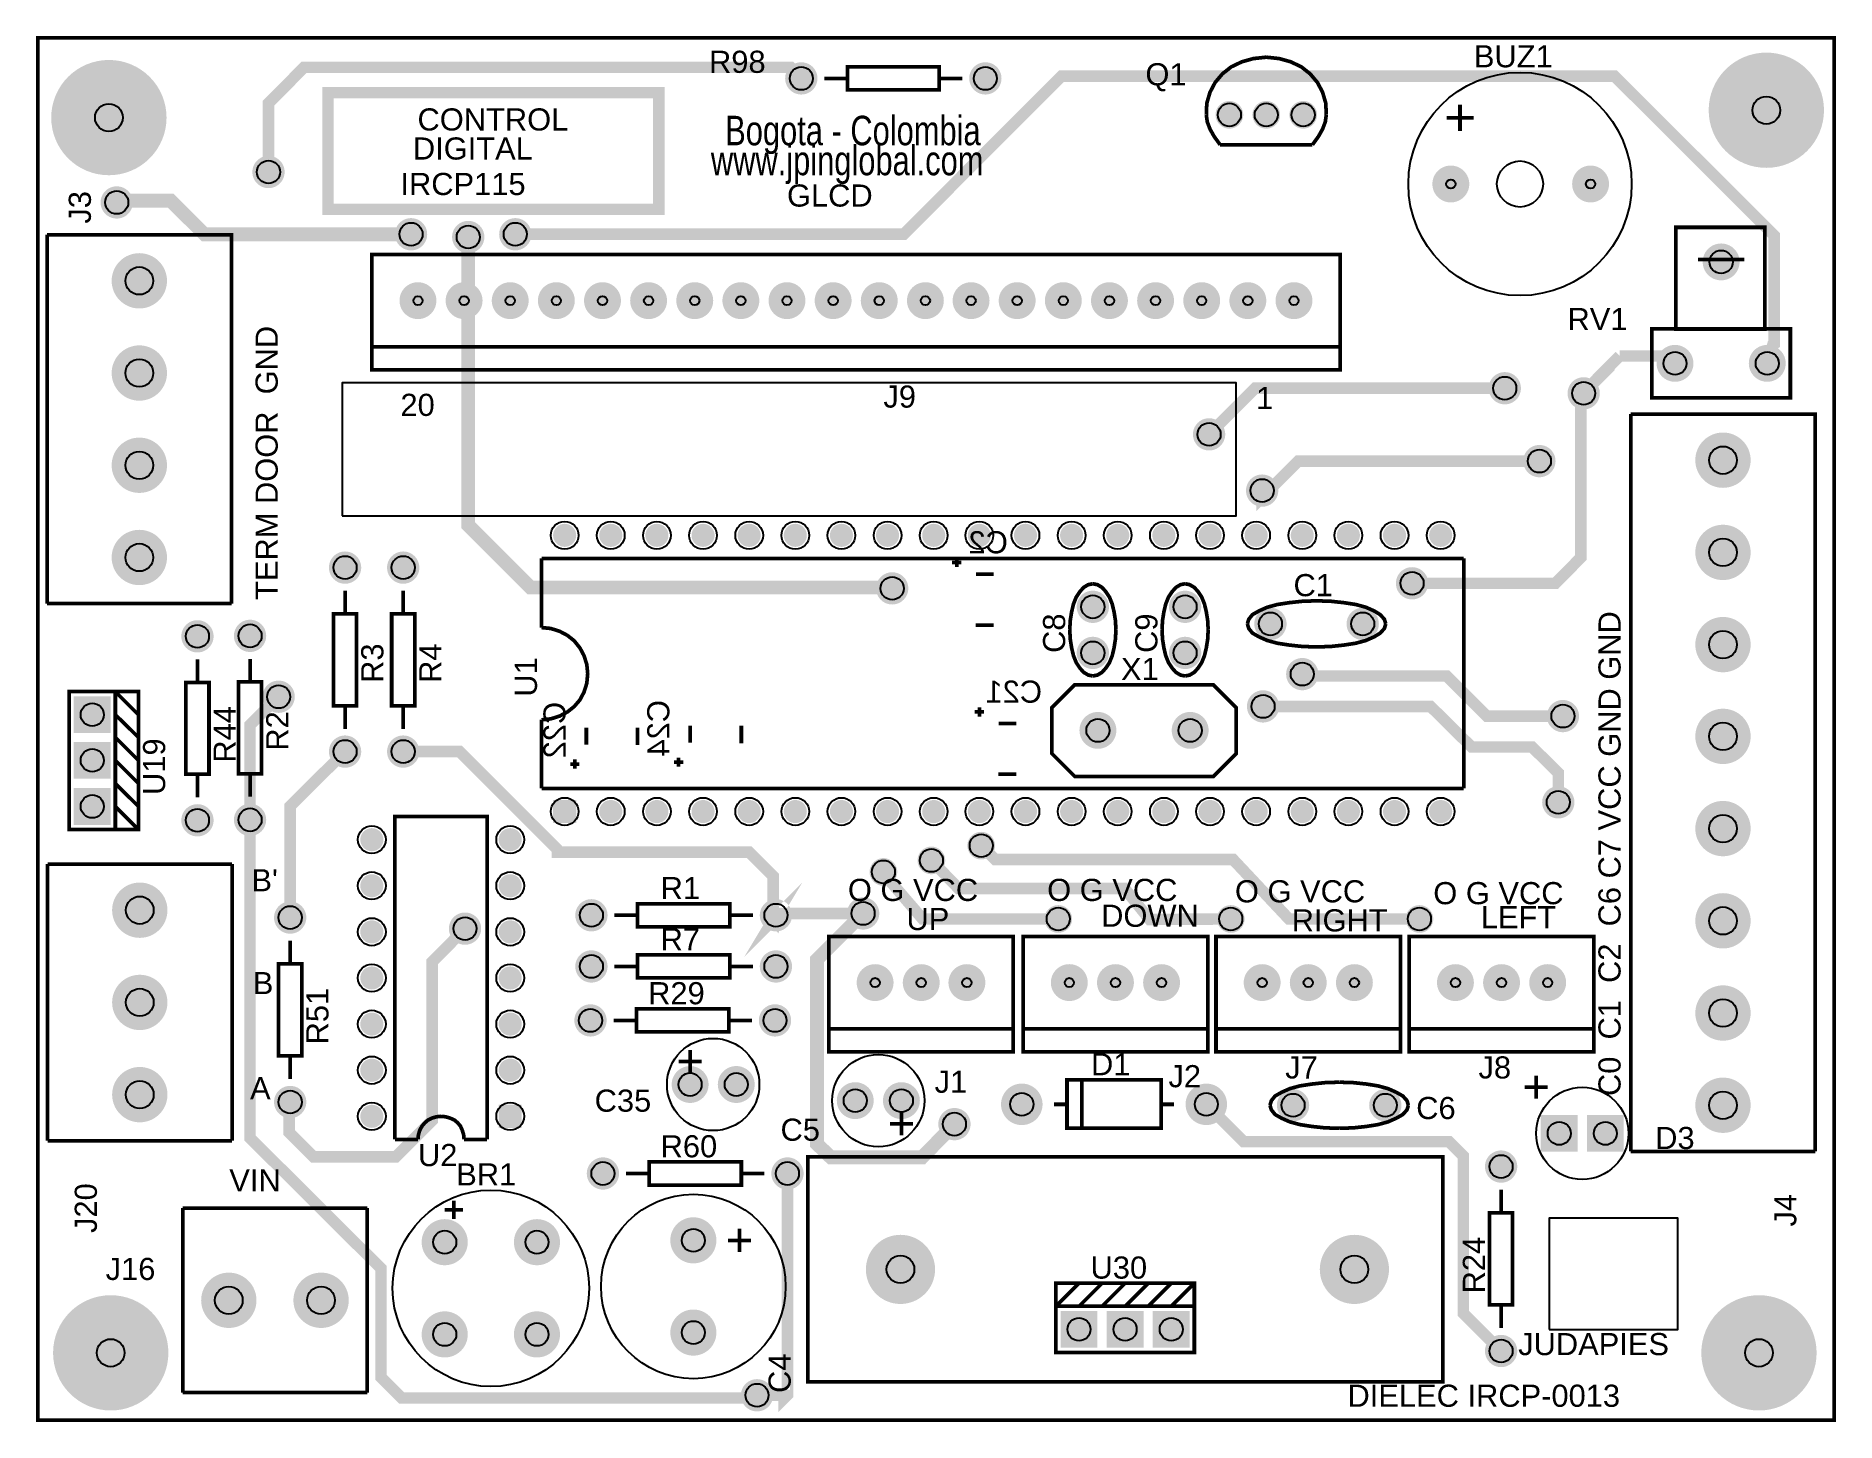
# Model space of a CAD drawing. Extents: x -1.95 to 1.95, y -1.5 to 1.5.
import ezdxf

# ---------------------------------------------------------------- set-up
doc = ezdxf.new("R2010")
doc.units = 0
doc.layers.get('0').update_dxf_attribs({"linetype": 'CONTINUOUS'})

# ---------------------------------------------------------------- blocks, each defined once
blk = doc.blocks.new('EPAD')
at = {"const_width": 0.5}
blk.add_lwpolyline([(-0.25, 0, 1), (0.25, 0, 1)], format="xyb", close=True, dxfattribs=at)
blk = doc.blocks.new('RPAD')
blk.add_trace([(-0.5, -0.5), (-0.5, 0.5), (0.5, -0.5), (0.5, 0.5)])

msp = doc.modelspace()

# ---------------------------------------------------------------- linework, layer by layer
for points, const_width in [([(-1.947, -1.499), (1.947, -1.499), (1.947, 1.499), (-1.947, 1.499), (-1.947, -1.499)], 0.008), ([(-1.447, 1.208), (-1.447, 1.357), (-1.37, 1.435), (-0.315, 1.435), (-0.292, 1.411)], 0.025), ([(0.586, 1.332), (0.587, 1.357), (0.594, 1.381), (0.605, 1.402), (0.621, 1.421), (0.64, 1.436), (0.663, 1.447), (0.688, 1.454), (0.716, 1.457)], 0.008), ([(0.846, 1.332), (0.845, 1.357), (0.838, 1.381), (0.827, 1.402), (0.811, 1.421), (0.792, 1.436), (0.769, 1.447), (0.744, 1.454), (0.716, 1.457)], 0.008), ([(-0.912, 1.073), (-0.07, 1.073), (0.272, 1.416), (1.471, 1.416), (1.817, 1.07), (1.817, 0.835), (1.814, 0.833), (1.802, 0.793)], 0.025), ([(-0.242, 1.411), (-0.192, 1.411)], 0.008), ([(-0.192, 1.386), (0.007, 1.386), (0.007, 1.436), (-0.192, 1.436), (-0.192, 1.386)], 0.008), ([(0.007, 1.411), (0.057, 1.411)], 0.008), ([(-1.318, 1.127), (-0.601, 1.127), (-0.601, 1.38), (-1.318, 1.38), (-1.318, 1.127)], 0.025), ([(0.586, 1.332), (0.588, 1.317), (0.594, 1.301), (0.603, 1.285), (0.616, 1.267)], 0.008), ([(0.846, 1.332), (0.844, 1.317), (0.838, 1.301), (0.829, 1.285), (0.816, 1.267)], 0.008), ([(0.616, 1.267), (0.816, 1.267)], 0.008), ([(-1.138, 1.073), (-1.586, 1.073), (-1.659, 1.146), (-1.771, 1.146), (-1.776, 1.142)], 0.03), ([(-1.927, 1.072), (-1.527, 1.072), (-1.527, 0.272)], 0.008), ([(-1.927, 0.272), (-1.927, 1.072)], 0.008), ([(-1.014, 1.067), (-1.014, 0.442), (-0.879, 0.307), (-0.097, 0.307), (-0.095, 0.305)], 0.03), ([(1.604, 0.867), (1.797, 0.867), (1.797, 1.088), (1.604, 1.088), (1.604, 0.867)], 0.008), ([(-1.223, 0.779), (0.876, 0.779), (0.876, 1.029), (-1.223, 1.029), (-1.223, 0.779)], 0.008), ([(1.652, 1.018), (1.752, 1.018)], 0.008), ([(1.552, 0.718), (1.852, 0.718), (1.852, 0.868), (1.552, 0.868), (1.552, 0.718)], 0.008), ([(0.876, 0.829), (-1.223, 0.829)], 0.008), ([(1.032, 0.316), (1.343, 0.316), (1.398, 0.372), (1.398, 0.724), (1.459, 0.786), (1.482, 0.809)], 0.025), ([(1.482, 0.809), (1.604, 0.809), (1.613, 0.8), (1.602, 0.793)], 0.025), ([(1.404, 0.728), (1.459, 0.784), (1.459, 0.786), (1.459, 0.786)], 0.025), ([(1.233, 0.739), (0.692, 0.739), (0.592, 0.639)], 0.025), ([(1.506, 0.683), (1.906, 0.683), (1.906, -0.916)], 0.008), ([(1.506, -0.916), (1.506, 0.683)], 0.008), ([(1.308, 0.581), (0.785, 0.581), (0.707, 0.503), (0.707, 0.517)], 0.025), ([(-0.855, 0.22), (-0.855, 0.37)], 0.008), ([(-0.855, 0.37), (1.144, 0.37)], 0.008), ([(0.055, 0.361), (0.035, 0.361)], 0.008), ([(0.045, 0.351), (0.045, 0.371)], 0.008), ([(1.144, 0.37), (1.144, -0.129)], 0.008), ([(0.125, 0.336), (0.087, 0.336)], 0.008), ([(0.34, 0.315), (0.33, 0.313), (0.32, 0.307), (0.312, 0.298), (0.304, 0.286), (0.298, 0.271), (0.294, 0.254), (0.291, 0.235), (0.29, 0.215)], 0.008), ([(0.34, 0.315), (0.35, 0.313), (0.36, 0.307), (0.368, 0.298), (0.376, 0.286), (0.382, 0.271), (0.386, 0.254), (0.389, 0.235), (0.39, 0.215)], 0.008), ([(0.54, 0.315), (0.53, 0.313), (0.52, 0.307), (0.512, 0.298), (0.504, 0.286), (0.498, 0.271), (0.494, 0.254), (0.491, 0.235), (0.49, 0.215)], 0.008), ([(0.54, 0.315), (0.55, 0.313), (0.56, 0.307), (0.568, 0.298), (0.576, 0.286), (0.582, 0.271), (0.586, 0.254), (0.589, 0.235), (0.59, 0.215)], 0.008), ([(-1.927, 0.272), (-1.527, 0.272)], 0.008), ([(-1.281, 0.3), (-1.281, 0.25)], 0.008), ([(-1.155, 0.3), (-1.155, 0.25)], 0.008), ([(0.675, 0.228), (0.678, 0.238), (0.686, 0.248), (0.7, 0.256), (0.718, 0.264), (0.74, 0.27), (0.766, 0.274), (0.794, 0.277), (0.825, 0.278)], 0.008), ([(0.975, 0.228), (0.972, 0.238), (0.963, 0.248), (0.95, 0.256), (0.932, 0.264), (0.91, 0.27), (0.884, 0.274), (0.856, 0.277), (0.825, 0.278)], 0.008), ([(-1.306, 0.05), (-1.256, 0.05), (-1.256, 0.25), (-1.306, 0.25), (-1.306, 0.05)], 0.008), ([(-1.18, 0.05), (-1.13, 0.05), (-1.13, 0.25), (-1.18, 0.25), (-1.18, 0.05)], 0.008), ([(-0.755, 0.12), (-0.757, 0.14), (-0.763, 0.159), (-0.772, 0.176), (-0.784, 0.191), (-0.799, 0.203), (-0.816, 0.212), (-0.835, 0.218), (-0.855, 0.22)], 0.008), ([(0.125, 0.225), (0.086, 0.225)], 0.008), ([(0.34, 0.115), (0.33, 0.117), (0.32, 0.123), (0.312, 0.132), (0.304, 0.144), (0.298, 0.159), (0.294, 0.176), (0.291, 0.195), (0.29, 0.215)], 0.008), ([(0.34, 0.115), (0.35, 0.117), (0.36, 0.123), (0.368, 0.132), (0.376, 0.144), (0.382, 0.159), (0.386, 0.176), (0.389, 0.195), (0.39, 0.215)], 0.008), ([(0.54, 0.115), (0.53, 0.117), (0.52, 0.123), (0.512, 0.132), (0.504, 0.144), (0.498, 0.159), (0.494, 0.176), (0.491, 0.195), (0.49, 0.215)], 0.008), ([(0.54, 0.115), (0.55, 0.117), (0.56, 0.123), (0.568, 0.132), (0.576, 0.144), (0.582, 0.159), (0.586, 0.176), (0.589, 0.195), (0.59, 0.215)], 0.008), ([(0.675, 0.228), (0.678, 0.218), (0.686, 0.208), (0.7, 0.2), (0.718, 0.192), (0.74, 0.186), (0.766, 0.182), (0.794, 0.179), (0.825, 0.178)], 0.008), ([(0.975, 0.228), (0.972, 0.218), (0.963, 0.208), (0.95, 0.2), (0.932, 0.192), (0.91, 0.186), (0.884, 0.182), (0.856, 0.179), (0.825, 0.178)], 0.008), ([(-1.601, 0.151), (-1.601, 0.101)], 0.008), ([(-1.487, 0.152), (-1.487, 0.102)], 0.008), ([(-0.755, 0.12), (-0.757, 0.099), (-0.763, 0.08), (-0.772, 0.063), (-0.784, 0.049), (-0.799, 0.037), (-0.816, 0.028), (-0.835, 0.022), (-0.855, 0.02)], 0.008), ([(1.359, 0.028), (1.194, 0.028), (1.107, 0.115), (0.799, 0.115), (0.794, 0.119)], 0.025), ([(-1.879, -0.218), (-1.779, -0.218), (-1.779, 0.081), (-1.879, 0.081), (-1.879, -0.218)], 0.008), ([(-1.779, 0.081), (-1.729, 0.081), (-1.729, -0.218), (-1.779, -0.218)], 0.008), ([(-1.779, 0.081), (-1.729, 0.031)], 0.008), ([(-1.626, -0.098), (-1.576, -0.098), (-1.576, 0.101), (-1.626, 0.101), (-1.626, -0.098)], 0.008), ([(-1.512, -0.097), (-1.462, -0.097), (-1.462, 0.102), (-1.512, 0.102), (-1.512, -0.097)], 0.008), ([(-1.487, -0.197), (-1.487, 0.009), (-1.425, 0.07)], 0.025), ([(0.301, 0.096), (0.601, 0.096), (0.651, 0.046), (0.651, -0.053), (0.601, -0.103), (0.301, -0.103), (0.251, -0.053), (0.251, 0.046), (0.301, 0.096)], 0.008), ([(-1.281, 0.05), (-1.281, 0)], 0.008), ([(-1.155, 0.05), (-1.155, 0)], 0.008), ([(0.104, 0.037), (0.084, 0.037)], 0.008), ([(0.094, 0.027), (0.094, 0.047)], 0.008), ([(1.349, -0.159), (1.349, -0.095), (1.292, -0.039), (1.161, -0.039), (1.072, 0.049), (0.709, 0.049)], 0.025), ([(-1.779, 0.031), (-1.729, -0.018)], 0.008), ([(-0.855, -0.129), (-0.855, 0.02)], 0.008), ([(-0.758, 0.003), (-0.758, -0.034)], 0.008), ([(-0.647, 0.003), (-0.647, -0.035)], 0.008), ([(-0.533, 0.007), (-0.533, -0.03)], 0.008), ([(-0.422, 0.007), (-0.422, -0.031)], 0.008), ([(0.174, 0.012), (0.136, 0.012)], 0.008), ([(-1.779, -0.018), (-1.729, -0.068)], 0.008), ([(-1.4, -0.409), (-1.4, -0.167), (-1.281, -0.049)], 0.025), ([(-1.155, -0.049), (-1.033, -0.049), (-0.821, -0.261), (-0.821, -0.267), (-0.405, -0.267), (-0.353, -0.319), (-0.353, -0.414), (-0.349, -0.418), (-0.347, -0.408), (-0.347, -0.404)], 0.025), ([(-1.779, -0.068), (-1.729, -0.118)], 0.008), ([(-0.773, -0.076), (-0.793, -0.076)], 0.008), ([(-0.783, -0.066), (-0.783, -0.086)], 0.008), ([(-0.548, -0.072), (-0.568, -0.072)], 0.008), ([(-0.558, -0.062), (-0.558, -0.082)], 0.008), ([(-1.779, -0.118), (-1.729, -0.168)], 0.008), ([(-1.601, -0.098), (-1.601, -0.148)], 0.008), ([(-1.487, -0.097), (-1.487, -0.147)], 0.008), ([(0.174, -0.098), (0.135, -0.098)], 0.008), ([(-0.855, -0.129), (1.144, -0.129)], 0.008), ([(-1.779, -0.168), (-1.729, -0.218)], 0.008), ([(-1.487, -0.197), (-1.487, -0.887), (-1.203, -1.17), (-1.203, -1.406), (-1.158, -1.451), (-0.394, -1.451), (-0.388, -1.445)], 0.025), ([(-0.973, -0.89), (-0.973, -0.19), (-1.173, -0.19), (-1.173, -0.89)], 0.008), ([(0.639, -0.412), (0.463, -0.413), (0.409, -0.346), (0.049, -0.346), (-0.01, -0.285)], 0.025), ([(1.048, -0.412), (0.765, -0.412), (0.644, -0.283), (0.128, -0.283), (0.098, -0.253)], 0.025), ([(-1.526, -0.293), (-1.926, -0.293)], 0.008), ([(-1.926, -0.293), (-1.926, -0.893)], 0.008), ([(-1.526, -0.893), (-1.526, -0.293)], 0.008), ([(0.265, -0.412), (-0.029, -0.412), (-0.114, -0.313), (-0.114, -0.31)], 0.025), ([(-0.158, -0.4), (-0.34, -0.4), (-0.347, -0.408), (-0.353, -0.414), (-0.347, -0.404)], 0.025), ([(-0.647, -0.429), (-0.447, -0.429), (-0.447, -0.379), (-0.647, -0.379), (-0.647, -0.429)], 0.008), ([(-0.158, -0.4), (-0.258, -0.5), (-0.258, -0.661), (-0.258, -0.9), (-0.228, -0.929), (-0.03, -0.929), (0.04, -0.857)], 0.03), ([(-1.021, -0.433), (-1.092, -0.505), (-1.092, -0.849), (-1.171, -0.928), (-1.349, -0.928), (-1.402, -0.875), (-1.402, -0.811), (-1.4, -0.809)], 0.025), ([(-0.697, -0.404), (-0.647, -0.404)], 0.008), ([(-0.447, -0.404), (-0.397, -0.404)], 0.008), ([(-1.4, -0.459), (-1.4, -0.509)], 0.008), ([(-0.232, -0.7), (0.167, -0.7), (0.167, -0.45), (-0.232, -0.45), (-0.232, -0.7)], 0.008), ([(0.189, -0.7), (0.589, -0.7), (0.589, -0.45), (0.189, -0.45), (0.189, -0.7)], 0.008), ([(0.607, -0.7), (1.007, -0.7), (1.007, -0.45), (0.607, -0.45), (0.607, -0.7)], 0.008), ([(1.026, -0.7), (1.426, -0.7), (1.426, -0.45), (1.026, -0.45), (1.026, -0.7)], 0.008), ([(-1.425, -0.709), (-1.375, -0.709), (-1.375, -0.509), (-1.425, -0.509), (-1.425, -0.709)], 0.008), ([(-0.647, -0.54), (-0.447, -0.54), (-0.447, -0.49), (-0.647, -0.49), (-0.647, -0.54)], 0.008), ([(-0.697, -0.515), (-0.647, -0.515)], 0.008), ([(-0.447, -0.515), (-0.397, -0.515)], 0.008), ([(-0.649, -0.657), (-0.449, -0.657), (-0.449, -0.607), (-0.649, -0.607), (-0.649, -0.657)], 0.008), ([(-0.699, -0.632), (-0.649, -0.632)], 0.008), ([(-0.449, -0.632), (-0.399, -0.632)], 0.008), ([(0.167, -0.65), (-0.232, -0.65)], 0.008), ([(0.589, -0.65), (0.189, -0.65)], 0.008), ([(1.007, -0.65), (0.607, -0.65)], 0.008), ([(1.426, -0.65), (1.026, -0.65)], 0.008), ([(-0.533, -0.696), (-0.533, -0.746)], 0.008), ([(-1.4, -0.709), (-1.4, -0.759)], 0.008), ([(-0.558, -0.721), (-0.508, -0.721)], 0.008), ([(0.284, -0.866), (0.488, -0.866), (0.488, -0.761), (0.284, -0.761), (0.284, -0.866)], 0.008), ([(0.316, -0.762), (0.316, -0.865)], 0.008), ([(0.724, -0.816), (0.727, -0.806), (0.735, -0.796), (0.749, -0.788), (0.767, -0.78), (0.789, -0.774), (0.815, -0.77), (0.843, -0.767), (0.874, -0.766)], 0.008), ([(1.024, -0.816), (1.021, -0.806), (1.012, -0.796), (0.998, -0.788), (0.98, -0.78), (0.958, -0.774), (0.933, -0.77), (0.905, -0.767), (0.874, -0.766)], 0.008), ([(1.276, -0.777), (1.326, -0.777)], 0.008), ([(1.301, -0.752), (1.301, -0.802)], 0.008), ([(0.256, -0.814), (0.284, -0.814)], 0.008), ([(0.488, -0.814), (0.516, -0.814)], 0.008), ([(0.586, -0.814), (0.667, -0.895), (1.112, -0.895), (1.143, -0.926), (1.143, -1.267), (1.225, -1.349)], 0.025), ([(0.724, -0.816), (0.727, -0.826), (0.735, -0.836), (0.749, -0.844), (0.767, -0.852), (0.789, -0.858), (0.815, -0.862), (0.843, -0.865), (0.874, -0.866)], 0.008), ([(1.024, -0.816), (1.021, -0.826), (1.012, -0.836), (0.998, -0.844), (0.98, -0.852), (0.958, -0.858), (0.933, -0.862), (0.905, -0.865), (0.874, -0.866)], 0.008), ([(-1.073, -0.84), (-1.083, -0.841), (-1.093, -0.844), (-1.101, -0.848), (-1.108, -0.854), (-1.114, -0.861), (-1.119, -0.87), (-1.122, -0.88), (-1.123, -0.89)], 0.008), ([(-1.073, -0.84), (-1.063, -0.841), (-1.053, -0.844), (-1.044, -0.848), (-1.037, -0.854), (-1.031, -0.861), (-1.027, -0.87), (-1.024, -0.88), (-1.023, -0.89)], 0.008), ([(-0.05, -0.856), (-0.1, -0.856)], 0.008), ([(-0.075, -0.881), (-0.075, -0.831)], 0.008), ([(-1.526, -0.893), (-1.926, -0.893)], 0.008), ([(-1.123, -0.89), (-1.173, -0.89)], 0.008), ([(-0.973, -0.89), (-1.023, -0.89)], 0.008), ([(-0.622, -0.989), (-0.422, -0.989), (-0.422, -0.939), (-0.622, -0.939), (-0.622, -0.989)], 0.008), ([(-0.278, -1.416), (1.099, -1.416), (1.099, -0.928), (-0.278, -0.928), (-0.278, -1.416)], 0.008), ([(1.506, -0.916), (1.906, -0.916)], 0.008), ([(-0.672, -0.964), (-0.622, -0.964)], 0.008), ([(-0.422, -0.964), (-0.372, -0.964)], 0.008), ([(-0.322, -0.964), (-0.322, -1.444), (-0.329, -1.451), (-0.329, -1.445), (-0.388, -1.445)], 0.025), ([(1.225, -1.049), (1.225, -0.999)], 0.008), ([(-1.633, -1.039), (-1.633, -1.439)], 0.008), ([(-1.633, -1.039), (-1.233, -1.039)], 0.008), ([(-1.233, -1.039), (-1.233, -1.439)], 0.008), ([(-1.065, -1.043), (-1.025, -1.043)], 0.008), ([(-1.045, -1.023), (-1.045, -1.063)], 0.008), ([(1.2, -1.249), (1.25, -1.249), (1.25, -1.049), (1.2, -1.049), (1.2, -1.249)], 0.008), ([(-0.426, -1.084), (-0.426, -1.134)], 0.008), ([(-0.401, -1.109), (-0.451, -1.109)], 0.008), ([(0.26, -1.252), (0.26, -1.202), (0.56, -1.202), (0.56, -1.252)], 0.008), ([(0.26, -1.252), (0.31, -1.202)], 0.008), ([(0.31, -1.252), (0.36, -1.202)], 0.008), ([(0.36, -1.252), (0.41, -1.202)], 0.008), ([(0.41, -1.252), (0.46, -1.202)], 0.008), ([(0.46, -1.252), (0.51, -1.202)], 0.008), ([(0.51, -1.252), (0.56, -1.202)], 0.008), ([(0.26, -1.352), (0.56, -1.352), (0.56, -1.252), (0.26, -1.252), (0.26, -1.352)], 0.008), ([(1.225, -1.299), (1.225, -1.249)], 0.008), ([(-1.633, -1.439), (-1.233, -1.439)], 0.008)]:
    msp.add_lwpolyline(points, dxfattribs=dict(const_width=const_width))
for points in [[(-1.287, 0.462), (0.651, 0.462), (0.651, 0.751), (-1.287, 0.751), (-1.287, 0.462)], [(1.329, -1.302), (1.608, -1.302), (1.608, -1.061), (1.329, -1.061), (1.329, -1.302)]]:
    msp.add_lwpolyline(points)
for centre, radius in [((-0.292, 1.411), 0.025), ((0.107, 1.411), 0.025), ((1.8, 1.342), 0.03), ((-1.793, 1.326), 0.03), ((0.636, 1.332), 0.025), ((0.716, 1.332), 0.025), ((0.796, 1.332), 0.025), ((-1.447, 1.208), 0.025), ((1.116, 1.182), 0.01), ((1.419, 1.182), 0.01), ((-1.776, 1.142), 0.025), ((-1.138, 1.073), 0.025), ((-0.912, 1.073), 0.025), ((-1.014, 1.067), 0.025), ((1.702, 1.013), 0.025), ((-1.727, 0.972), 0.03), ((-1.123, 0.929), 0.01), ((-1.023, 0.929), 0.01), ((-0.923, 0.929), 0.01), ((-0.823, 0.929), 0.01), ((-0.723, 0.929), 0.01), ((-0.623, 0.929), 0.01), ((-0.523, 0.929), 0.01), ((-0.423, 0.929), 0.01), ((-0.323, 0.929), 0.01), ((-0.223, 0.929), 0.01), ((-0.123, 0.929), 0.01), ((-0.023, 0.929), 0.01), ((0.076, 0.929), 0.01), ((0.176, 0.929), 0.01), ((0.276, 0.929), 0.01), ((0.376, 0.929), 0.01), ((0.476, 0.929), 0.01), ((0.576, 0.929), 0.01), ((0.676, 0.929), 0.01), ((0.776, 0.929), 0.01), ((-1.727, 0.772), 0.03), ((1.602, 0.793), 0.025), ((1.802, 0.793), 0.025), ((1.233, 0.739), 0.025), ((1.404, 0.728), 0.025), ((0.592, 0.639), 0.025), ((-1.727, 0.572), 0.03), ((1.308, 0.581), 0.025), ((1.706, 0.583), 0.03), ((0.707, 0.517), 0.025), ((-0.805, 0.42), 0.03), ((-0.705, 0.42), 0.03), ((-0.605, 0.42), 0.03), ((-0.505, 0.42), 0.03), ((-0.405, 0.42), 0.03), ((-0.305, 0.42), 0.03), ((-0.205, 0.42), 0.03), ((-0.105, 0.42), 0.03), ((-0.005, 0.42), 0.03), ((0.094, 0.42), 0.03), ((0.194, 0.42), 0.03), ((0.294, 0.42), 0.03), ((0.394, 0.42), 0.03), ((0.494, 0.42), 0.03), ((0.594, 0.42), 0.03), ((0.694, 0.42), 0.03), ((0.794, 0.42), 0.03), ((0.894, 0.42), 0.03), ((0.994, 0.42), 0.03), ((1.094, 0.42), 0.03), ((-1.727, 0.372), 0.03), ((1.706, 0.383), 0.03), ((-1.281, 0.35), 0.025), ((-1.155, 0.35), 0.025), ((-0.095, 0.305), 0.025), ((1.032, 0.316), 0.025), ((0.34, 0.265), 0.025), ((0.54, 0.265), 0.025), ((0.725, 0.228), 0.025), ((0.925, 0.228), 0.025), ((-1.601, 0.201), 0.025), ((-1.487, 0.202), 0.025), ((1.706, 0.183), 0.03), ((0.34, 0.165), 0.025), ((0.54, 0.165), 0.025), ((0.794, 0.119), 0.025), ((-1.425, 0.07), 0.025), ((-1.829, 0.031), 0.025), ((0.709, 0.049), 0.025), ((1.359, 0.028), 0.025), ((0.351, -0.003), 0.025), ((0.551, -0.003), 0.025), ((1.706, -0.016), 0.03), ((-1.281, -0.049), 0.025), ((-1.155, -0.049), 0.025), ((-1.829, -0.068), 0.025), ((-1.829, -0.168), 0.025), ((-0.805, -0.179), 0.03), ((-0.705, -0.179), 0.03), ((-0.605, -0.179), 0.03), ((-0.505, -0.179), 0.03), ((-0.405, -0.179), 0.03), ((-0.305, -0.179), 0.03), ((-0.205, -0.179), 0.03), ((-0.105, -0.179), 0.03), ((-0.005, -0.179), 0.03), ((0.094, -0.179), 0.03), ((0.194, -0.179), 0.03), ((0.294, -0.179), 0.03), ((0.394, -0.179), 0.03), ((0.494, -0.179), 0.03), ((0.594, -0.179), 0.03), ((0.694, -0.179), 0.03), ((0.794, -0.179), 0.03), ((0.894, -0.179), 0.03), ((0.994, -0.179), 0.03), ((1.094, -0.179), 0.03), ((1.349, -0.159), 0.025), ((-1.601, -0.198), 0.025), ((-1.487, -0.197), 0.025), ((1.706, -0.216), 0.03), ((-1.223, -0.24), 0.03), ((-0.923, -0.24), 0.03), ((0.098, -0.253), 0.025), ((-0.01, -0.285), 0.025), ((-1.223, -0.34), 0.03), ((-0.923, -0.34), 0.03), ((-0.114, -0.31), 0.025), ((-1.726, -0.393), 0.03), ((-1.4, -0.409), 0.025), ((-0.747, -0.404), 0.025), ((-0.347, -0.404), 0.025), ((-0.158, -0.4), 0.025), ((0.265, -0.412), 0.025), ((0.639, -0.412), 0.025), ((1.048, -0.412), 0.025), ((1.706, -0.416), 0.03), ((-1.223, -0.44), 0.03), ((-1.021, -0.433), 0.025), ((-0.923, -0.44), 0.03), ((-0.747, -0.515), 0.025), ((-0.347, -0.515), 0.025), ((-1.223, -0.54), 0.03), ((-0.923, -0.54), 0.03), ((-0.132, -0.55), 0.01), ((-0.032, -0.55), 0.01), ((0.067, -0.55), 0.01), ((0.289, -0.55), 0.01), ((0.389, -0.55), 0.01), ((0.489, -0.55), 0.01), ((0.707, -0.55), 0.01), ((0.807, -0.55), 0.01), ((0.907, -0.55), 0.01), ((1.126, -0.55), 0.01), ((1.226, -0.55), 0.01), ((1.326, -0.55), 0.01), ((-1.726, -0.593), 0.03), ((-1.223, -0.64), 0.03), ((-0.923, -0.64), 0.03), ((-0.749, -0.632), 0.025), ((-0.349, -0.632), 0.025), ((1.706, -0.616), 0.03), ((-1.223, -0.74), 0.03), ((-0.923, -0.74), 0.03), ((-1.726, -0.793), 0.03), ((-0.533, -0.771), 0.025), ((-0.433, -0.771), 0.025), ((-1.4, -0.809), 0.025), ((-1.223, -0.84), 0.03), ((-0.923, -0.84), 0.03), ((-0.175, -0.806), 0.025), ((-0.075, -0.806), 0.025), ((0.186, -0.814), 0.025), ((0.586, -0.814), 0.025), ((0.774, -0.816), 0.025), ((0.974, -0.816), 0.025), ((1.706, -0.816), 0.03), ((0.04, -0.857), 0.025), ((1.351, -0.877), 0.025), ((1.451, -0.877), 0.025), ((1.225, -0.949), 0.025), ((-0.722, -0.964), 0.025), ((-0.322, -0.964), 0.025), ((-1.065, -1.113), 0.025), ((-0.865, -1.113), 0.025), ((-0.526, -1.109), 0.025), ((-0.077, -1.172), 0.03), ((0.907, -1.172), 0.03), ((-1.533, -1.239), 0.03), ((-1.333, -1.239), 0.03), ((-0.526, -1.309), 0.025), ((0.31, -1.302), 0.025), ((0.41, -1.302), 0.025), ((0.51, -1.302), 0.025), ((-1.789, -1.353), 0.03), ((-1.065, -1.313), 0.025), ((-0.865, -1.313), 0.025), ((1.225, -1.349), 0.025), ((1.784, -1.353), 0.03), ((-0.388, -1.445), 0.025)]:
    msp.add_circle(centre, radius)
at = {"layer": '12632256'}
for centre, radius in [((1.266, 1.182), 0.242), ((1.266, 1.182), 0.05), ((-0.483, -0.771), 0.1), ((-0.125, -0.806), 0.1), ((1.401, -0.877), 0.1), ((1.401, -0.877), 0), ((-0.965, -1.213), 0.213), ((-0.526, -1.209), 0.2)]:
    msp.add_circle(centre, radius, dxfattribs=at)

# ---------------------------------------------------------------- block references
for name, p, xscale, yscale in [('EPAD', (-1.793, 1.326), 0.25, 0.25), ('EPAD', (-0.292, 1.411), 0.07, 0.07), ('EPAD', (0.107, 1.411), 0.07, 0.07), ('EPAD', (1.8, 1.342), 0.25, 0.25), ('EPAD', (0.636, 1.332), 0.06, 0.06), ('EPAD', (0.716, 1.332), 0.06, 0.06), ('EPAD', (0.796, 1.332), 0.06, 0.06), ('EPAD', (-1.447, 1.208), 0.07, 0.07), ('EPAD', (1.116, 1.182), 0.08, 0.08), ('EPAD', (1.419, 1.182), 0.08, 0.08), ('EPAD', (-1.776, 1.142), 0.07, 0.07), ('EPAD', (-1.138, 1.073), 0.07, 0.07), ('EPAD', (-1.014, 1.067), 0.07, 0.07), ('EPAD', (-0.912, 1.073), 0.07, 0.07), ('EPAD', (-1.727, 0.972), 0.12, 0.12), ('EPAD', (1.702, 1.013), 0.08, 0.08), ('EPAD', (-1.123, 0.929), 0.08, 0.08), ('EPAD', (-1.023, 0.929), 0.08, 0.08), ('EPAD', (-0.923, 0.929), 0.08, 0.08), ('EPAD', (-0.823, 0.929), 0.08, 0.08), ('EPAD', (-0.723, 0.929), 0.08, 0.08), ('EPAD', (-0.623, 0.929), 0.08, 0.08), ('EPAD', (-0.523, 0.929), 0.08, 0.08), ('EPAD', (-0.423, 0.929), 0.08, 0.08), ('EPAD', (-0.323, 0.929), 0.08, 0.08), ('EPAD', (-0.223, 0.929), 0.08, 0.08), ('EPAD', (-0.123, 0.929), 0.08, 0.08), ('EPAD', (-0.023, 0.929), 0.08, 0.08), ('EPAD', (0.076, 0.929), 0.08, 0.08), ('EPAD', (0.176, 0.929), 0.08, 0.08), ('EPAD', (0.276, 0.929), 0.08, 0.08), ('EPAD', (0.376, 0.929), 0.08, 0.08), ('EPAD', (0.476, 0.929), 0.08, 0.08), ('EPAD', (0.576, 0.929), 0.08, 0.08), ('EPAD', (0.676, 0.929), 0.08, 0.08), ('EPAD', (0.776, 0.929), 0.08, 0.08), ('EPAD', (-1.727, 0.772), 0.12, 0.12), ('EPAD', (1.602, 0.793), 0.08, 0.08), ('EPAD', (1.802, 0.793), 0.08, 0.08), ('EPAD', (1.233, 0.739), 0.07, 0.07), ('EPAD', (1.404, 0.728), 0.07, 0.07), ('EPAD', (0.592, 0.639), 0.07, 0.07), ('EPAD', (-1.727, 0.572), 0.12, 0.12), ('EPAD', (1.706, 0.583), 0.12, 0.12), ('EPAD', (1.308, 0.581), 0.07, 0.07), ('EPAD', (0.707, 0.517), 0.07, 0.07), ('EPAD', (-1.727, 0.372), 0.12, 0.12), ('EPAD', (-0.805, 0.42), 0.05, 0.05), ('EPAD', (-0.705, 0.42), 0.05, 0.05), ('EPAD', (-0.605, 0.42), 0.05, 0.05), ('EPAD', (-0.505, 0.42), 0.05, 0.05), ('EPAD', (-0.405, 0.42), 0.05, 0.05), ('EPAD', (-0.305, 0.42), 0.05, 0.05), ('EPAD', (-0.205, 0.42), 0.05, 0.05), ('EPAD', (-0.105, 0.42), 0.05, 0.05), ('EPAD', (-0.005, 0.42), 0.05, 0.05), ('EPAD', (0.094, 0.42), 0.05, 0.05), ('EPAD', (0.194, 0.42), 0.05, 0.05), ('EPAD', (0.294, 0.42), 0.05, 0.05), ('EPAD', (0.394, 0.42), 0.05, 0.05), ('EPAD', (0.494, 0.42), 0.05, 0.05), ('EPAD', (0.594, 0.42), 0.05, 0.05), ('EPAD', (0.694, 0.42), 0.05, 0.05), ('EPAD', (0.794, 0.42), 0.05, 0.05), ('EPAD', (0.894, 0.42), 0.05, 0.05), ('EPAD', (0.994, 0.42), 0.05, 0.05), ('EPAD', (1.094, 0.42), 0.05, 0.05), ('EPAD', (1.706, 0.383), 0.12, 0.12), ('EPAD', (-1.281, 0.35), 0.07, 0.07), ('EPAD', (-1.155, 0.35), 0.07, 0.07), ('EPAD', (-0.095, 0.305), 0.07, 0.07), ('EPAD', (1.032, 0.316), 0.07, 0.07), ('EPAD', (0.34, 0.265), 0.07, 0.07), ('EPAD', (0.54, 0.265), 0.07, 0.07), ('EPAD', (-1.601, 0.201), 0.07, 0.07), ('EPAD', (-1.487, 0.202), 0.07, 0.07), ('EPAD', (0.725, 0.228), 0.07, 0.07), ('EPAD', (0.925, 0.228), 0.07, 0.07), ('EPAD', (1.706, 0.183), 0.12, 0.12), ('EPAD', (0.34, 0.165), 0.07, 0.07), ('EPAD', (0.54, 0.165), 0.07, 0.07), ('EPAD', (0.794, 0.119), 0.07, 0.07), ('EPAD', (-1.425, 0.07), 0.07, 0.07), ('EPAD', (0.709, 0.049), 0.07, 0.07), ('EPAD', (1.359, 0.028), 0.07, 0.07), ('EPAD', (1.706, -0.016), 0.12, 0.12), ('EPAD', (0.351, -0.003), 0.08, 0.08), ('EPAD', (0.551, -0.003), 0.08, 0.08), ('EPAD', (-1.281, -0.049), 0.07, 0.07), ('EPAD', (-1.155, -0.049), 0.07, 0.07), ('RPAD', (-0.805, -0.179), 0.05, 0.05), ('EPAD', (-0.705, -0.179), 0.05, 0.05), ('EPAD', (-0.605, -0.179), 0.05, 0.05), ('EPAD', (-0.505, -0.179), 0.05, 0.05), ('EPAD', (-0.405, -0.179), 0.05, 0.05), ('EPAD', (-0.305, -0.179), 0.05, 0.05), ('EPAD', (-0.205, -0.179), 0.05, 0.05), ('EPAD', (-0.105, -0.179), 0.05, 0.05), ('EPAD', (-0.005, -0.179), 0.05, 0.05), ('EPAD', (0.094, -0.179), 0.05, 0.05), ('EPAD', (0.194, -0.179), 0.05, 0.05), ('EPAD', (0.294, -0.179), 0.05, 0.05), ('EPAD', (0.394, -0.179), 0.05, 0.05), ('EPAD', (0.494, -0.179), 0.05, 0.05), ('EPAD', (0.594, -0.179), 0.05, 0.05), ('EPAD', (0.694, -0.179), 0.05, 0.05), ('EPAD', (0.794, -0.179), 0.05, 0.05), ('EPAD', (0.894, -0.179), 0.05, 0.05), ('EPAD', (0.994, -0.179), 0.05, 0.05), ('EPAD', (1.094, -0.179), 0.05, 0.05), ('EPAD', (1.349, -0.159), 0.07, 0.07), ('EPAD', (1.706, -0.216), 0.12, 0.12), ('EPAD', (-1.601, -0.198), 0.07, 0.07), ('EPAD', (-1.487, -0.197), 0.07, 0.07), ('EPAD', (-1.223, -0.24), 0.05, 0.05), ('EPAD', (-0.923, -0.24), 0.05, 0.05), ('EPAD', (0.098, -0.253), 0.06, 0.06), ('EPAD', (-0.01, -0.285), 0.06, 0.06), ('EPAD', (-0.114, -0.31), 0.06, 0.06), ('EPAD', (-1.726, -0.393), 0.12, 0.12), ('EPAD', (-1.223, -0.34), 0.05, 0.05), ('EPAD', (-0.923, -0.34), 0.05, 0.05), ('EPAD', (-1.4, -0.409), 0.07, 0.07), ('EPAD', (-0.747, -0.404), 0.07, 0.07), ('EPAD', (-0.347, -0.404), 0.07, 0.07), ('EPAD', (-0.158, -0.4), 0.07, 0.07), ('EPAD', (0.265, -0.412), 0.06, 0.06), ('EPAD', (0.639, -0.412), 0.06, 0.06), ('EPAD', (1.048, -0.412), 0.06, 0.06), ('EPAD', (1.706, -0.416), 0.12, 0.12), ('EPAD', (-1.223, -0.44), 0.05, 0.05), ('EPAD', (-1.021, -0.433), 0.07, 0.07), ('EPAD', (-0.923, -0.44), 0.05, 0.05), ('EPAD', (-0.747, -0.515), 0.07, 0.07), ('EPAD', (-0.347, -0.515), 0.07, 0.07), ('EPAD', (-1.726, -0.593), 0.12, 0.12), ('EPAD', (-1.223, -0.54), 0.05, 0.05), ('EPAD', (-0.923, -0.54), 0.05, 0.05), ('EPAD', (-0.132, -0.55), 0.08, 0.08), ('EPAD', (-0.032, -0.55), 0.08, 0.08), ('EPAD', (0.067, -0.55), 0.08, 0.08), ('EPAD', (0.289, -0.55), 0.08, 0.08), ('EPAD', (0.389, -0.55), 0.08, 0.08), ('EPAD', (0.489, -0.55), 0.08, 0.08), ('EPAD', (0.707, -0.55), 0.08, 0.08), ('EPAD', (0.807, -0.55), 0.08, 0.08), ('EPAD', (0.907, -0.55), 0.08, 0.08), ('EPAD', (1.126, -0.55), 0.08, 0.08), ('EPAD', (1.226, -0.55), 0.08, 0.08), ('EPAD', (1.326, -0.55), 0.08, 0.08), ('EPAD', (1.706, -0.616), 0.12, 0.12), ('EPAD', (-1.223, -0.64), 0.05, 0.05), ('EPAD', (-0.923, -0.64), 0.05, 0.05), ('EPAD', (-0.749, -0.632), 0.07, 0.07), ('EPAD', (-0.349, -0.632), 0.07, 0.07), ('EPAD', (-1.726, -0.793), 0.12, 0.12), ('EPAD', (-1.223, -0.74), 0.05, 0.05), ('EPAD', (-0.923, -0.74), 0.05, 0.05), ('EPAD', (-0.533, -0.771), 0.08, 0.08), ('EPAD', (-0.433, -0.771), 0.08, 0.08), ('EPAD', (-1.4, -0.809), 0.07, 0.07), ('EPAD', (-0.175, -0.806), 0.08, 0.08), ('EPAD', (-0.075, -0.806), 0.08, 0.08), ('EPAD', (0.186, -0.814), 0.09, 0.09), ('EPAD', (0.586, -0.814), 0.09, 0.09), ('EPAD', (1.706, -0.816), 0.12, 0.12), ('EPAD', (-1.223, -0.84), 0.05, 0.05), ('EPAD', (0.774, -0.816), 0.07, 0.07), ('EPAD', (0.974, -0.816), 0.07, 0.07), ('EPAD', (0.04, -0.857), 0.07, 0.07), ('RPAD', (1.351, -0.877), 0.08, 0.08), ('RPAD', (1.451, -0.877), 0.08, 0.08), ('EPAD', (-0.722, -0.964), 0.07, 0.07), ('EPAD', (-0.322, -0.964), 0.07, 0.07), ('EPAD', (1.225, -0.949), 0.07, 0.07), ('EPAD', (-1.065, -1.113), 0.1, 0.1), ('EPAD', (-0.865, -1.113), 0.1, 0.1), ('EPAD', (-0.526, -1.109), 0.1, 0.1), ('EPAD', (-0.077, -1.172), 0.15, 0.15), ('EPAD', (0.907, -1.172), 0.15, 0.15), ('EPAD', (-1.533, -1.239), 0.12, 0.12), ('EPAD', (-1.333, -1.239), 0.12, 0.12), ('EPAD', (-1.789, -1.353), 0.25, 0.25), ('EPAD', (1.784, -1.353), 0.25, 0.25), ('EPAD', (-1.065, -1.313), 0.1, 0.1), ('EPAD', (-0.865, -1.313), 0.1, 0.1), ('EPAD', (-0.526, -1.309), 0.1, 0.1), ('RPAD', (0.31, -1.302), 0.08, 0.08), ('RPAD', (0.41, -1.302), 0.08, 0.08), ('RPAD', (0.51, -1.302), 0.08, 0.08), ('EPAD', (1.225, -1.349), 0.07, 0.07), ('EPAD', (-0.388, -1.445), 0.07, 0.07)]:
    msp.add_blockref(name, p, dxfattribs=dict(xscale=xscale, yscale=yscale))
for p, xscale, yscale, rotation in [((-1.829, 0.031), 0.08, 0.08, 270), ((-1.829, -0.068), 0.08, 0.08, 270), ((-1.829, -0.168), 0.08, 0.08, 270), ((-0.923, -0.84), 0.05, 0.05, 90)]:
    msp.add_blockref('RPAD', p, dxfattribs=dict(xscale=xscale, yscale=yscale, rotation=rotation))

# ---------------------------------------------------------------- texts
for s, height, width, p in [('BUZ1', 0.048, 1.041667, (1.166, 1.435)), ('R98', 0.048, 1.041667, (-0.492, 1.423)), ('Q1', 0.048, 1.041667, (0.454, 1.396)), ('CONTROL', 0.048, 1.041667, (-1.124, 1.298)), ('Bogota - Colombia', 0.064, 0.78125, (-0.457, 1.266)), ('+', 0.08, 1.125, (1.101, 1.287)), ('DIGITAL', 0.048, 1.041667, (-1.134, 1.235)), ('www.jpinglobal.com', 0.064, 0.78125, (-0.488, 1.201)), ('IRCP115', 0.048, 1.041667, (-1.161, 1.158)), ('GLCD', 0.048, 1.041667, (-0.323, 1.133)), ('RV1', 0.048, 1.041667, (1.369, 0.865)), ('J9', 0.048, 1.041667, (-0.114, 0.697)), ('1', 0.048, 1.041667, (0.694, 0.694)), ('20', 0.048, 1.041667, (-1.161, 0.679)), ('C1', 0.048, 1.041667, (0.775, 0.288)), ('X1', 0.048, 1.041667, (0.401, 0.106)), ("B'", 0.048, 1.041667, (-1.484, -0.352)), ('R1', 0.048, 1.041667, (-0.597, -0.369)), ('O G VCC', 0.048, 1.041667, (-0.191, -0.373)), ('O G VCC', 0.048, 1.041667, (0.241, -0.373)), ('O G VCC', 0.048, 1.041667, (0.648, -0.376)), ('O G VCC', 0.048, 1.041667, (1.078, -0.38)), ('UP', 0.048, 1.041667, (-0.064, -0.436)), ('DOWN', 0.048, 1.041667, (0.358, -0.429)), ('LEFT', 0.048, 1.041667, (1.181, -0.432)), ('RIGHT', 0.048, 1.041667, (0.771, -0.439)), ('R7', 0.048, 1.041667, (-0.597, -0.48)), ('B', 0.048, 1.041667, (-1.481, -0.575)), ('R29', 0.048, 1.041667, (-0.624, -0.597)), ('J1', 0.048, 1.041667, (-0.003, -0.789)), ('D1', 0.048, 1.041667, (0.336, -0.751)), ('J2', 0.048, 1.041667, (0.504, -0.777)), ('J7', 0.048, 1.041667, (0.757, -0.758)), ('J8', 0.048, 1.041667, (1.176, -0.758)), ('A', 0.048, 1.041667, (-1.487, -0.803)), ('C35', 0.048, 1.041667, (-0.74, -0.83)), ('C6', 0.048, 1.041667, (1.041, -0.846)), ('C5', 0.048, 1.041667, (-0.337, -0.893)), ('R60', 0.048, 1.041667, (-0.597, -0.929)), ('D3', 0.048, 1.041667, (1.559, -0.911)), ('U2', 0.048, 1.041667, (-1.123, -0.948)), ('VIN', 0.048, 1.041667, (-1.532, -1.003)), ('BR1', 0.048, 1.041667, (-1.04, -0.99)), ('J16', 0.048, 1.041667, (-1.8, -1.195)), ('U30', 0.048, 1.041667, (0.335, -1.192)), ('JUDAPIES', 0.048, 1.041667, (1.262, -1.358)), ('DIELEC IRCP-0013', 0.048, 1.041667, (0.892, -1.47))]:
    msp.add_text(s, height=height, dxfattribs=dict(at, width=width)).set_placement(p)
at = {"layer": '12632256', "width": 1.041667}
for s, p in [('J3', (-1.832, 1.096)), ('TERM DOOR  GND', (-1.427, 0.28)), ('C8', (0.28, 0.165)), ('C9', (0.48, 0.165)), ('C0  C1  C2  C6 C7 VCC GND GND', (1.484, -0.796)), ('R3', (-1.198, 0.1)), ('R4', (-1.072, 0.1)), ('U1', (-0.865, 0.07)), ('R44', (-1.518, -0.073)), ('R2', (-1.404, -0.047)), ('U19', (-1.671, -0.143)), ('R51', (-1.317, -0.684)), ('J20', (-1.819, -1.093)), ('J4', (1.865, -1.079)), ('R24', (1.19, -1.224)), ('C4', (-0.315, -1.44))]:
    msp.add_text(s, height=0.048, rotation=90, dxfattribs=at).set_placement(p)
at = {"layer": '12632256', "text_generation_flag": 2, "width": 1.041667}
for s, p in [('C2', (0.156, 0.381)), ('C21', (0.23, 0.057))]:
    msp.add_text(s, height=0.048, dxfattribs=at).set_placement(p)
for s, p in [('C22', (-0.803, 0.059)), ('C24', (-0.578, 0.063))]:
    msp.add_text(s, height=0.048, rotation=90, dxfattribs=at).set_placement(p)

doc.saveas('drawing.dxf')
